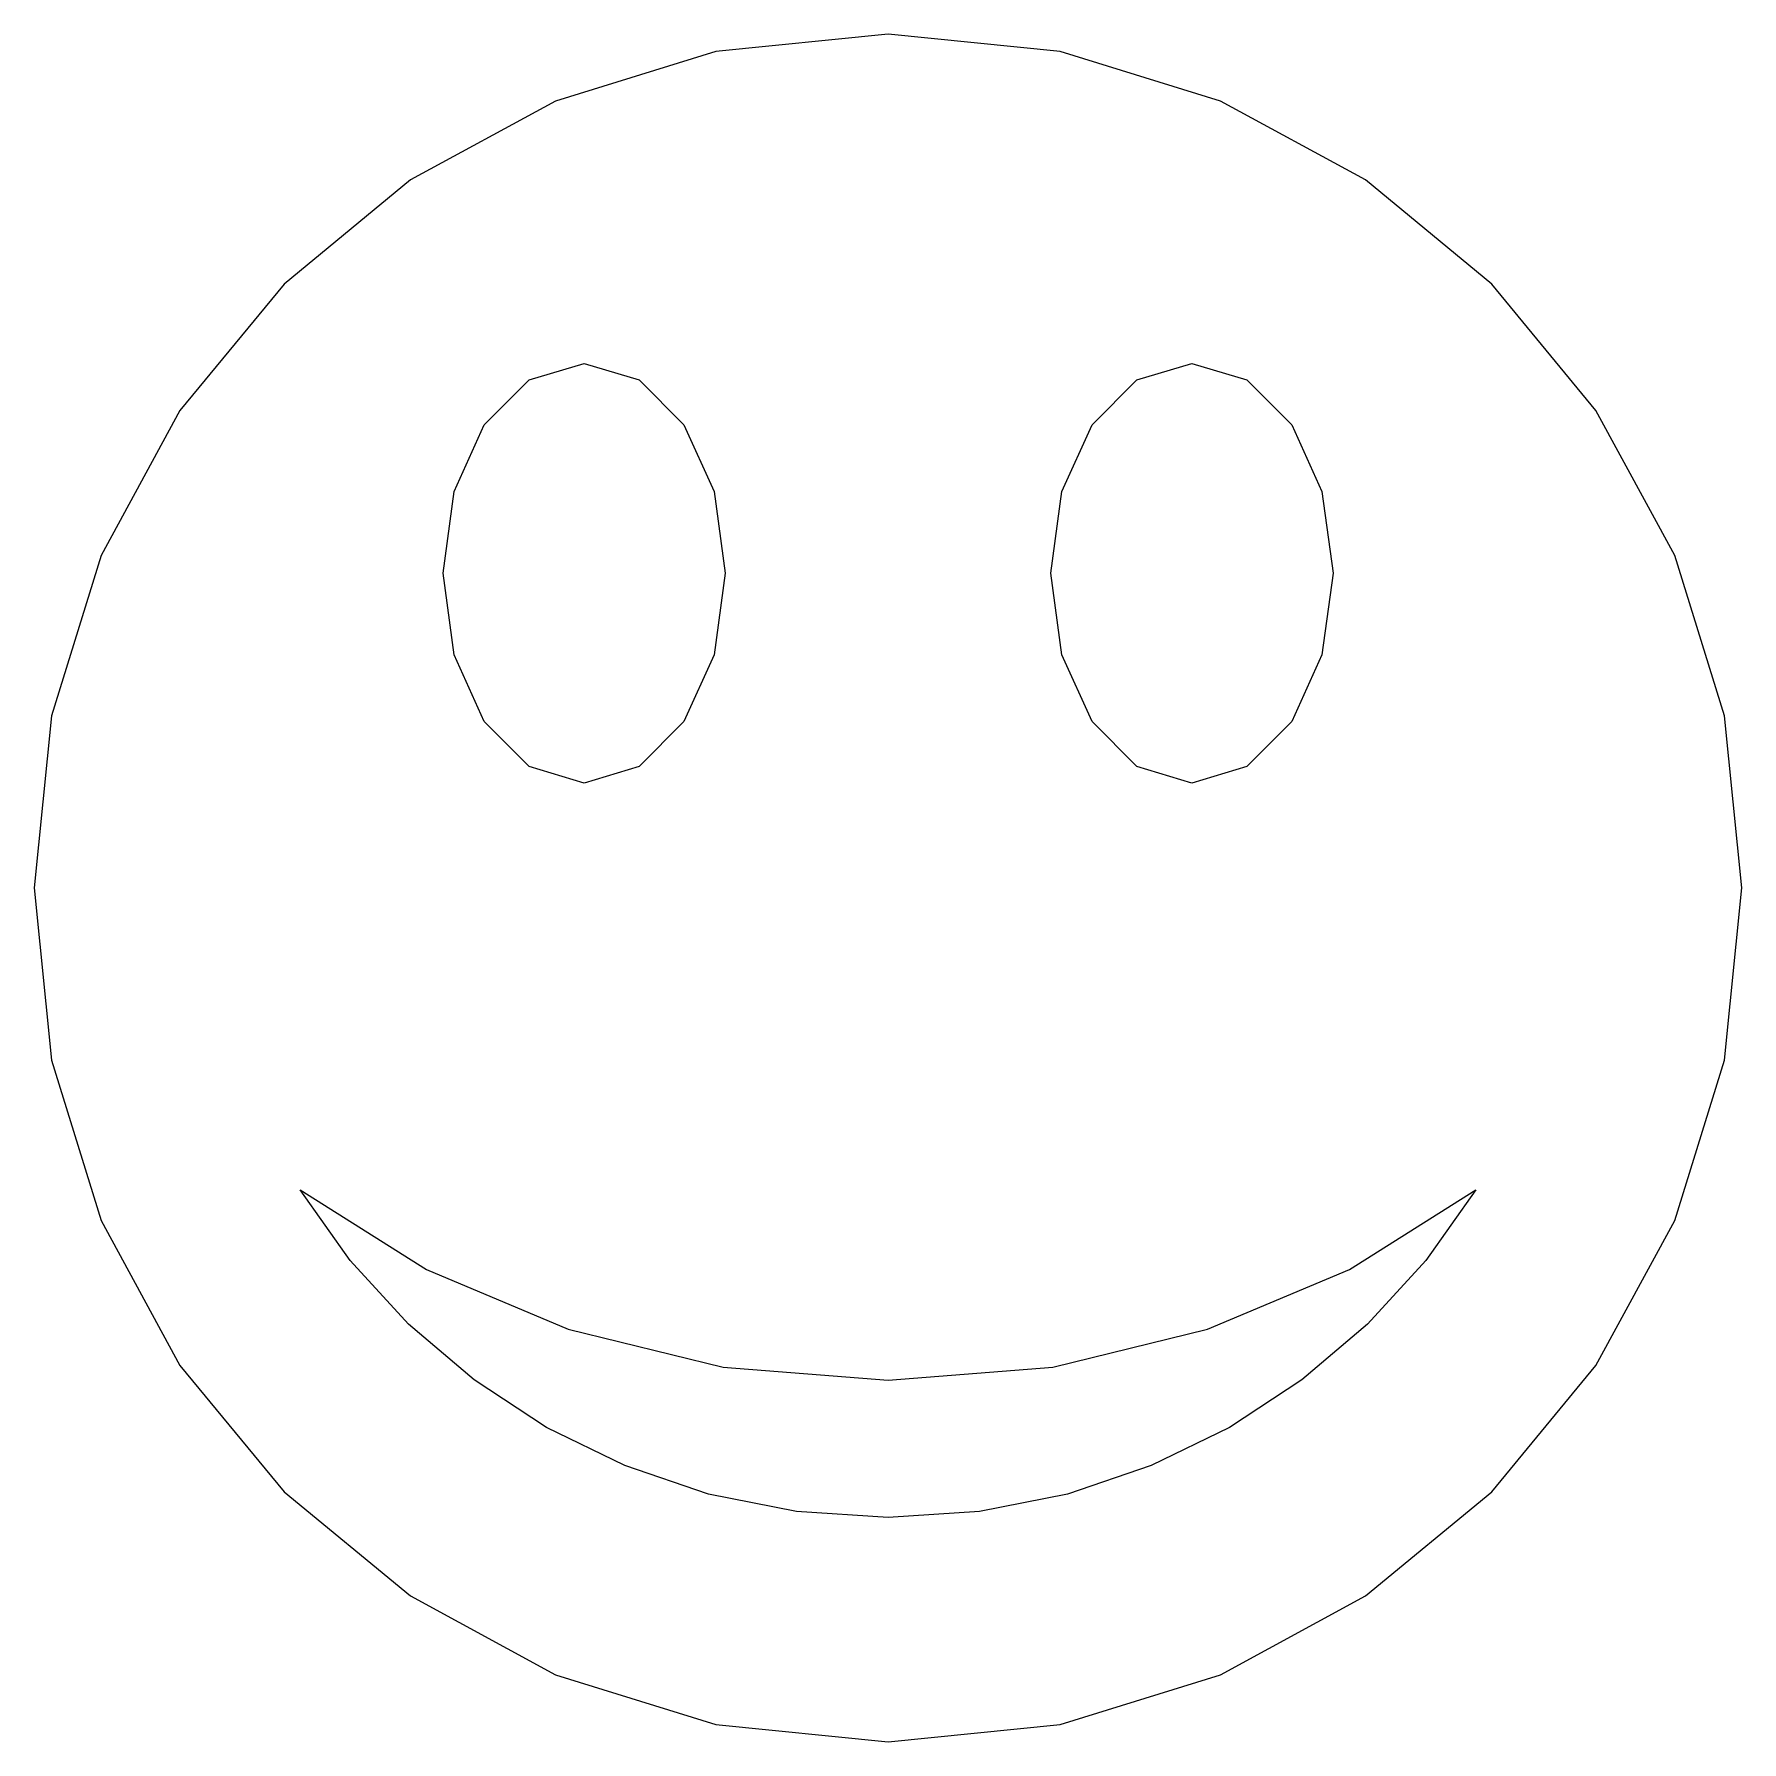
# Model space of a CAD drawing. Extents: x -6.4 to 6.6, y -5.7 to 7.2.
import ezdxf

# ---------------------------------------------------------------- set-up
doc = ezdxf.new("R2010")
doc.units = 0
doc.header["$MEASUREMENT"] = 0

msp = doc.modelspace()

# ---------------------------------------------------------------- linework, layer by layer
at = {"color": 2}
for p, q in [((0.093, 7.189), (-1.211, 7.058)), ((1.396, 7.058), (0.093, 7.189)), ((0.093, 7.189), (0.093, 7.189)), ((-1.211, 7.058), (-2.425, 6.681)), ((2.611, 6.681), (1.396, 7.058)), ((-2.425, 6.681), (-3.524, 6.084)), ((3.709, 6.084), (2.611, 6.681)), ((-3.524, 6.084), (-4.481, 5.295)), ((4.667, 5.295), (3.709, 6.084)), ((-4.481, 5.295), (-5.271, 4.337)), ((5.456, 4.337), (4.667, 5.295)), ((-2.625, 4.57), (-2.209, 4.695)), ((-2.209, 4.695), (-1.793, 4.57)), ((-2.209, 4.695), (-2.209, 4.695)), ((1.979, 4.57), (2.395, 4.695)), ((2.395, 4.695), (2.811, 4.57)), ((2.395, 4.695), (2.395, 4.695)), ((-2.965, 4.229), (-2.625, 4.57)), ((-1.793, 4.57), (-1.453, 4.229)), ((1.639, 4.229), (1.979, 4.57)), ((2.811, 4.57), (3.151, 4.229)), ((-5.271, 4.337), (-5.867, 3.239)), ((6.053, 3.239), (5.456, 4.337)), ((-3.194, 3.724), (-2.965, 4.229)), ((-1.453, 4.229), (-1.225, 3.724)), ((1.41, 3.724), (1.639, 4.229)), ((3.151, 4.229), (3.38, 3.724)), ((-3.278, 3.105), (-3.194, 3.724)), ((-1.225, 3.724), (-1.14, 3.105)), ((1.326, 3.105), (1.41, 3.724)), ((3.38, 3.724), (3.464, 3.105)), ((-5.867, 3.239), (-6.244, 2.024)), ((6.43, 2.024), (6.053, 3.239)), ((-3.194, 2.486), (-3.278, 3.105)), ((-1.14, 3.105), (-1.225, 2.486)), ((1.41, 2.486), (1.326, 3.105)), ((3.464, 3.105), (3.38, 2.486)), ((-2.965, 1.981), (-3.194, 2.486)), ((-1.225, 2.486), (-1.453, 1.981)), ((1.639, 1.981), (1.41, 2.486)), ((3.38, 2.486), (3.151, 1.981)), ((-6.244, 2.024), (-6.375, 0.721)), ((-2.625, 1.641), (-2.965, 1.981)), ((-1.453, 1.981), (-1.793, 1.641)), ((1.979, 1.641), (1.639, 1.981)), ((3.151, 1.981), (2.811, 1.641)), ((6.561, 0.721), (6.43, 2.024)), ((-2.209, 1.516), (-2.625, 1.641)), ((-1.793, 1.641), (-2.209, 1.516)), ((2.395, 1.516), (1.979, 1.641)), ((2.811, 1.641), (2.395, 1.516)), ((-6.375, 0.721), (-6.244, -0.583)), ((6.43, -0.583), (6.561, 0.721)), ((-6.244, -0.583), (-5.867, -1.797)), ((6.053, -1.797), (6.43, -0.583)), ((-3.982, -2.1), (-4.361, -1.565)), ((-4.361, -1.565), (-3.404, -2.169)), ((3.59, -2.169), (4.547, -1.565)), ((4.547, -1.565), (4.167, -2.1)), ((-5.867, -1.797), (-5.271, -2.896)), ((5.456, -2.896), (6.053, -1.797)), ((-3.54, -2.582), (-3.982, -2.1)), ((-3.404, -2.169), (-2.329, -2.622)), ((2.514, -2.622), (3.59, -2.169)), ((4.167, -2.1), (3.726, -2.582)), ((-3.042, -3.005), (-3.54, -2.582)), ((3.726, -2.582), (3.228, -3.005)), ((-2.329, -2.622), (-1.156, -2.908)), ((1.342, -2.908), (2.514, -2.622)), ((-5.271, -2.896), (-4.481, -3.853)), ((-1.156, -2.908), (0.093, -3.007)), ((0.093, -3.007), (1.342, -2.908)), ((4.667, -3.853), (5.456, -2.896)), ((-2.494, -3.366), (-3.042, -3.005)), ((3.228, -3.005), (2.679, -3.366)), ((-1.9, -3.655), (-2.494, -3.366)), ((2.679, -3.366), (2.086, -3.655)), ((-1.267, -3.87), (-1.9, -3.655)), ((2.086, -3.655), (1.453, -3.87)), ((-4.481, -3.853), (-3.524, -4.642)), ((-0.601, -4.003), (-1.267, -3.87)), ((1.453, -3.87), (0.787, -4.003)), ((3.709, -4.642), (4.667, -3.853)), ((0.093, -4.048), (-0.601, -4.003)), ((0.787, -4.003), (0.093, -4.048)), ((0.093, -4.048), (0.093, -4.048)), ((-3.524, -4.642), (-2.425, -5.239)), ((2.611, -5.239), (3.709, -4.642)), ((-2.425, -5.239), (-1.211, -5.616)), ((1.396, -5.616), (2.611, -5.239)), ((-1.211, -5.616), (0.093, -5.747)), ((0.093, -5.747), (1.396, -5.616))]:
    msp.add_line(p, q, dxfattribs=at)

doc.saveas('drawing.dxf')
